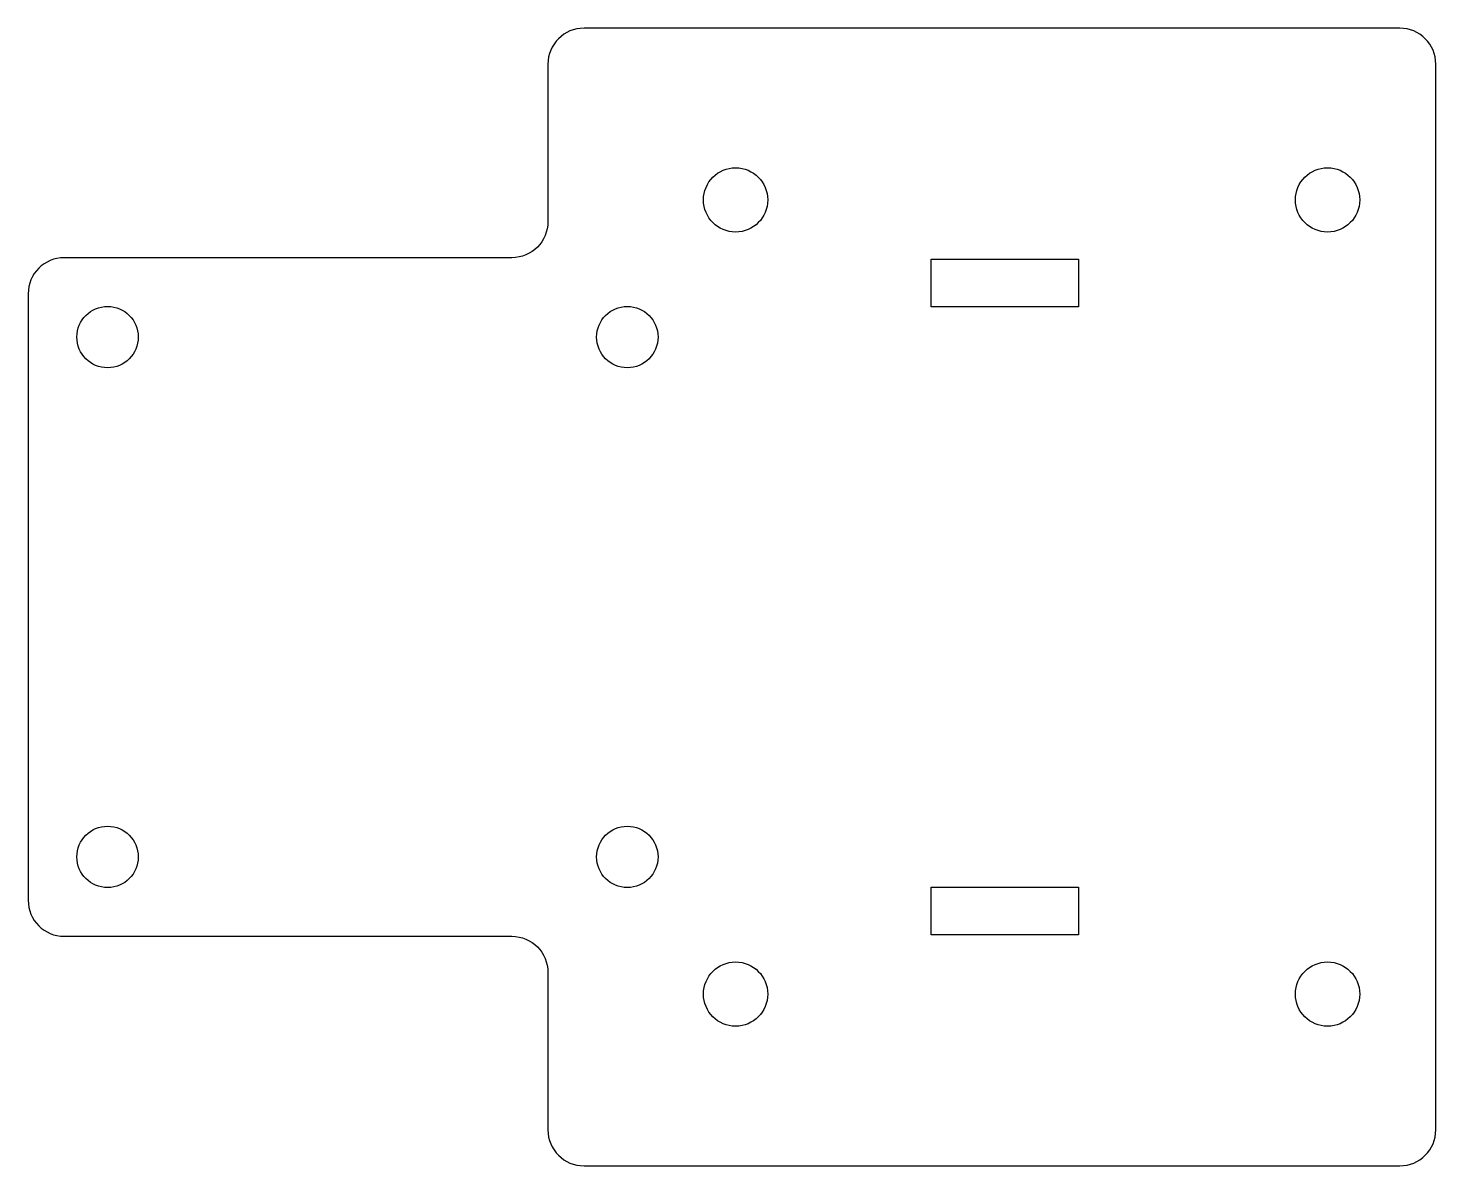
# Model space of a CAD drawing. Extents: x -105 to 90, y -79 to 79.
import ezdxf

# ---------------------------------------------------------------- set-up
doc = ezdxf.new("R2010")
doc.units = 0

msp = doc.modelspace()

# ---------------------------------------------------------------- linework, layer by layer
at = {"layer": '1'}
msp.add_lwpolyline([(90, 73.79375, 0.414213562), (85, 78.79375), (-28, 78.79375, 0.414213562), (-33, 73.79375), (-33, 52, -0.414213562), (-38, 47), (-100, 47, 0.414213562), (-105, 42), (-105, -42, 0.414213562), (-100, -47), (-38, -47, -0.414213562), (-33, -52), (-33, -73.79375, 0.414213562), (-28, -78.79375), (85, -78.79375, 0.414213562), (90, -73.79375)], format="xyb", close=True, dxfattribs=at)
for points in [[(40.5, 46.775), (40.5, 40.175), (20.1, 40.175), (20.1, 46.775)], [(40.5, -40.175), (40.5, -46.775), (20.1, -46.775), (20.1, -40.175)]]:
    msp.add_lwpolyline(points, close=True, dxfattribs=at)
for centre, radius in [((-7, 55), 4.45), ((75, 55), 4.45), ((-94, 36), 4.25), ((-22, 36), 4.25), ((-94, -36), 4.25), ((-22, -36), 4.25), ((-7, -55), 4.45), ((75, -55), 4.45)]:
    msp.add_circle(centre, radius, dxfattribs=at)

doc.saveas('drawing.dxf')
